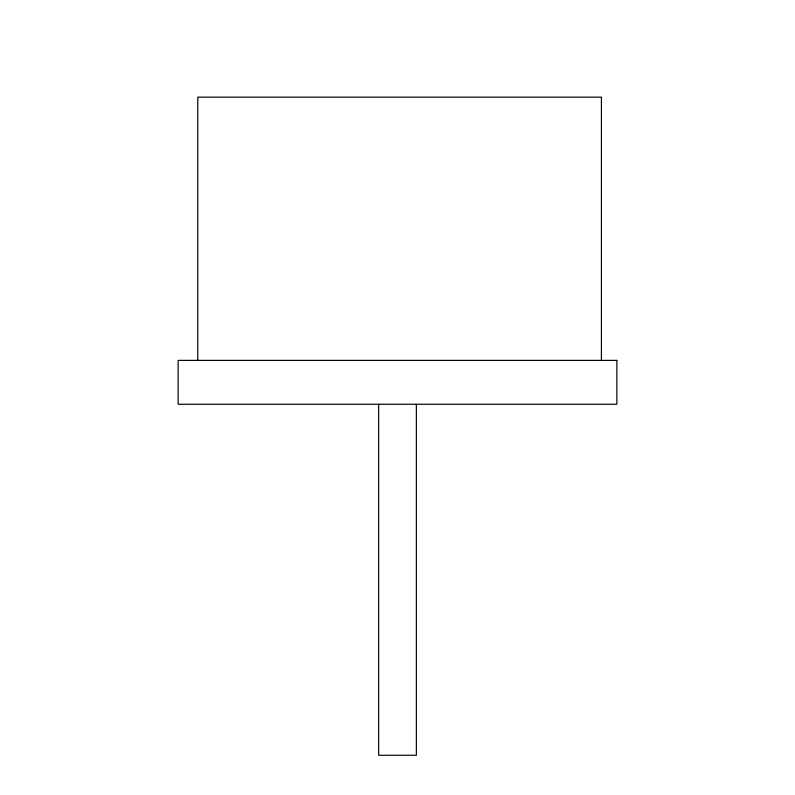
<?xml version="1.0" encoding="UTF-8"?>
<svg xmlns="http://www.w3.org/2000/svg" width="795" height="795" viewBox="0 0 795 795"><rect width="100%" height="100%" fill="white"/><g stroke="black" fill="none" stroke-linecap="round" stroke-linejoin="round"><path stroke-width="1.19" d="M601.418 360.383L601.418 97.139L197.776 97.139L197.776 360.383M416.361 404.257L416.361 755.25L378.639 755.25L378.639 404.257M616.87 360.383L178.13 360.383L178.13 404.257L616.87 404.257L616.87 360.383"/></g></svg>
